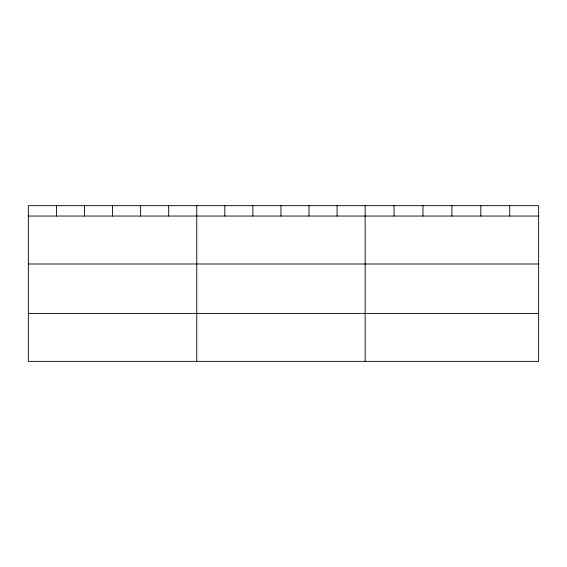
<?xml version="1.0" encoding="UTF-8"?>
<svg xmlns="http://www.w3.org/2000/svg" width="567" height="567" viewBox="0 0 567 567"><rect width="100%" height="100%" fill="white"/><g stroke="black" fill="none" stroke-linecap="round" stroke-linejoin="round"><path stroke-width="0.85" d="M538.65 263.995L538.65 205.658L28.35 205.658L28.35 361.342L538.65 361.342L538.65 263.995L28.35 263.995M28.35 216.048L538.65 216.048M28.35 313.395L538.65 313.395M509.733 205.658L509.733 216.048M480.816 205.658L480.816 216.048M451.899 205.658L451.899 216.048M422.982 205.658L422.982 216.048M394.065 205.658L394.065 216.048M365.148 205.658L365.148 361.342M337.082 205.658L337.082 216.048M309.015 205.658L309.015 216.048M280.948 205.658L280.948 216.048M252.882 205.658L252.882 216.048M224.815 205.658L224.815 216.048M196.749 205.658L196.749 361.342M168.683 205.658L168.683 216.048M140.616 205.658L140.616 216.048M112.55 205.658L112.55 216.048M84.483 205.658L84.483 216.048M56.416 205.658L56.416 216.048"/></g></svg>
